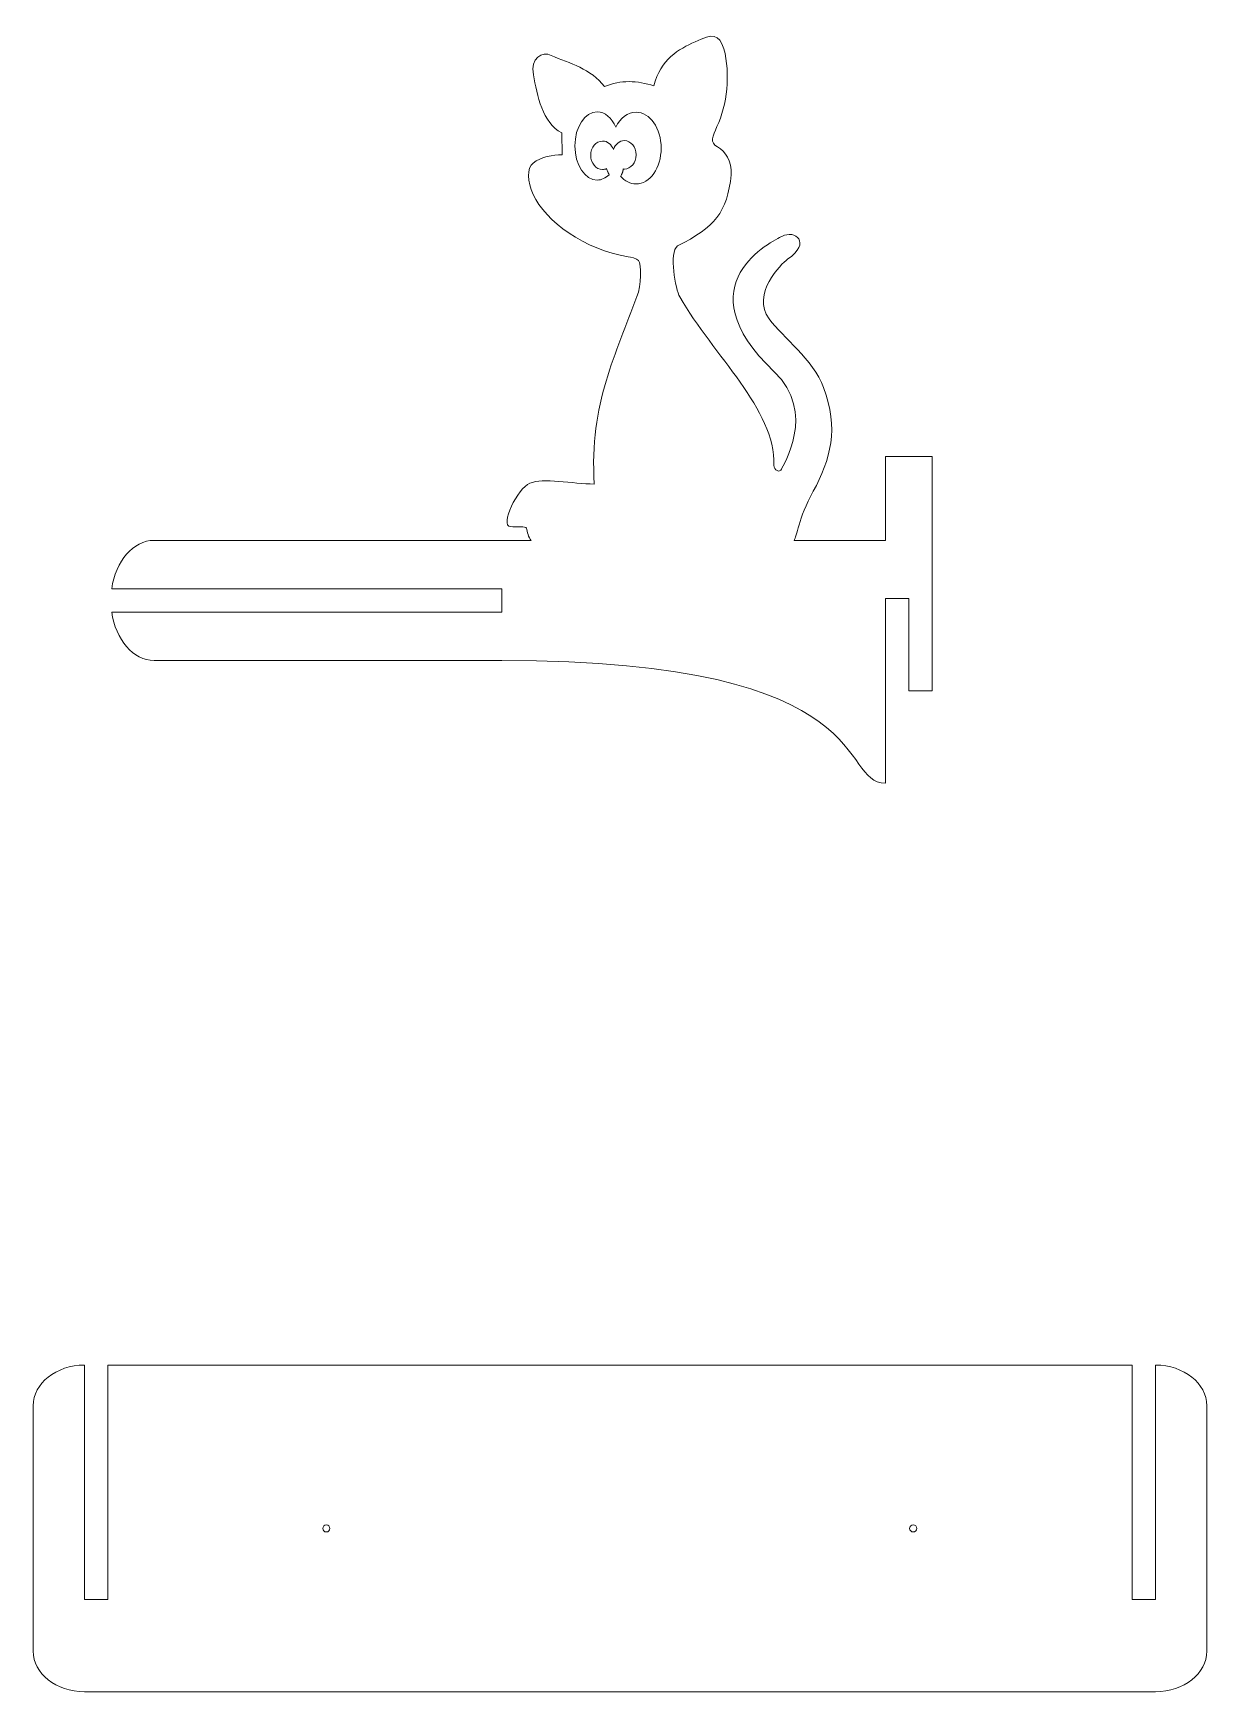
# Model space of a CAD drawing. Header units: millimetres. Extents: x -643 to 461, y -618 to 587.
# Drawn here: x -39 to 461, y -120 to 587 of the extents above; entities that cross this region are included whole.
import ezdxf

# ---------------------------------------------------------------- set-up
doc = ezdxf.new("R2010")
doc.units = ezdxf.units.MM
doc.header["$MEASUREMENT"] = 0
doc.layers.add('layer 1', color=7, linetype='Continuous')

msp = doc.modelspace()

# ---------------------------------------------------------------- linework, layer by layer
at = {"layer": 'layer 1', "color": 30, "lineweight": 9}
for points, knots in [([(12.107, 371.1214), (12.107, 371.1214), (172.7236, 371.1214), (172.7236, 371.1214), (172.7236, 371.1214), (171.5385, 372.3327), (170.9698, 374.7984), (170.7566, 376.3157), (170.7566, 376.3157), (170.5705, 377.2294), (166.2079, 376.7477), (163.9332, 376.9632), (163.9332, 376.9632), (159.0149, 377.3707), (167.0603, 393.5538), (172.1477, 395.4425), (172.1477, 395.4425), (177.5694, 397.9083), (190.4631, 395.211), (199.6206, 395.0947), (199.6206, 395.0947), (197.2968, 429.7742), (209.2091, 450.5821), (217.7041, 475.0795), (217.7041, 475.0795), (219.8504, 479.3955), (219.6472, 489.0283), (218.3996, 490.3809), (218.3996, 490.3809), (217.6663, 491.3207), (214.9269, 491.813), (213.971, 491.9645), (213.971, 491.9645), (195.8566, 494.8335), (178.6521, 507.0648), (173.5387, 518.5494), (173.5387, 518.5494), (171.1028, 523.8544), (170.7919, 529.922), (173.5754, 531.9152), (173.5754, 531.9152), (176.908, 534.6418), (182.0556, 535.403), (185.9103, 535.4286), (185.9103, 535.4286), (185.9103, 535.4286), (185.7109, 544.7125), (185.7109, 544.7125), (185.7109, 544.7125), (177.5646, 549.0227), (175.1282, 560.6753), (173.7686, 569.5175), (173.7686, 569.5175), (172.1253, 576.6216), (177.6152, 579.6276), (181.1915, 577.7555), (181.1915, 577.7555), (189.3057, 574.279), (198.115, 572.1972), (203.9665, 564.451), (203.9665, 564.451), (210.8061, 567.4427), (217.9937, 567.0347), (225.0071, 564.7972), (225.0071, 564.7972), (227.8004, 576.1911), (235.64, 580.4384), (242.5221, 583.5533), (242.5221, 583.5533), (250.1924, 587.2426), (252.6114, 587.0175), (254.8584, 580.5771), (254.8584, 580.5771), (257.5558, 570.0019), (256.2501, 556.5075), (251.8134, 547.4583), (251.8134, 547.4583), (250.0644, 543.2644), (248.6643, 540.7266), (252.0924, 538.7558), (252.0924, 538.7558), (255.3812, 536.7775), (258.3222, 532.9702), (257.9578, 526.8967), (257.9578, 526.8967), (256.2516, 510.8843), (250.8922, 504.4598), (235.0921, 496.6406), (235.0921, 496.6406), (231.2338, 493.7534), (234.2068, 477.9666), (236.0484, 474.904), (236.0484, 474.904), (250.4331, 449.6994), (276.8105, 427.0177), (276.1283, 403.1737), (276.1283, 403.1737), (276.0952, 400.8786), (278.7306, 399.8236), (279.3238, 401.4568), (279.3238, 401.4568), (279.7409, 402.5876), (294.6027, 425.5797), (276.2553, 442.9885), (276.2553, 442.9885), (236.6651, 480.5535), (276.1257, 498.8349), (279.5675, 500.6723), (279.5675, 500.6723), (285.0074, 503.5766), (292.328, 498.1313), (281.9842, 490.9468), (281.9842, 490.9468), (279.0784, 488.9285), (266.3692, 476.0337), (274.111, 465.5454), (274.111, 465.5454), (280.0854, 457.452), (292.6874, 448.4257), (297.3149, 436.196), (297.3149, 436.196), (303.8739, 418.8603), (300.2389, 405.5233), (292.879, 392.0193), (292.879, 392.0193), (286.4149, 380.1593), (285.9346, 372.8025), (284.7007, 371.1214), (284.7007, 371.1214), (284.7007, 371.1214), (323.6166, 371.1214), (323.6166, 371.1214), (323.6166, 371.1214), (323.6166, 371.1214), (323.6166, 406.9055), (323.6166, 406.9055), (323.6166, 406.9055), (323.6166, 406.9055), (343.5133, 406.9055), (343.5133, 406.9055), (343.5133, 406.9055), (343.5133, 406.9055), (343.5133, 307.0487), (343.5133, 307.0487), (343.5133, 307.0487), (343.5133, 307.0487), (333.6097, 307.0487), (333.6097, 307.0487), (333.6097, 307.0487), (333.6097, 307.0487), (333.6097, 346.385), (333.6097, 346.385), (333.6097, 346.385), (333.6097, 346.385), (323.6097, 346.385), (323.6097, 346.385), (323.6097, 346.385), (323.6097, 346.385), (323.6097, 267.6792), (323.6097, 267.6792), (323.6097, 267.6792), (303.0214, 267.6109), (323.6097, 319.9494), (160.1525, 319.9494), (160.1525, 319.9494), (160.1525, 319.9494), (12.107, 319.9494), (12.107, 319.9494), (12.107, 319.9494), (3.1864, 319.9494), (-4.3085, 328.8353), (-5.9986, 340.5353), (-5.9986, 340.5353), (-5.9986, 340.5353), (160.1525, 340.5353), (160.1525, 340.5353), (160.1525, 340.5353), (160.1525, 340.5353), (160.1525, 350.5353), (160.1525, 350.5353), (160.1525, 350.5353), (160.1525, 350.5353), (-5.9986, 350.5353), (-5.9986, 350.5353), (-5.9986, 350.5353), (-4.3089, 362.2355), (3.186, 371.1214), (12.107, 371.1214)], [0, 0, 0, 0, 0.02083333, 0.02083333, 0.02083333, 0.02083333, 0.04166667, 0.04166667, 0.04166667, 0.04166667, 0.0625, 0.0625, 0.0625, 0.0625, 0.08333333, 0.08333333, 0.08333333, 0.08333333, 0.10416667, 0.10416667, 0.10416667, 0.10416667, 0.125, 0.125, 0.125, 0.125, 0.14583333, 0.14583333, 0.14583333, 0.14583333, 0.16666667, 0.16666667, 0.16666667, 0.16666667, 0.1875, 0.1875, 0.1875, 0.1875, 0.20833333, 0.20833333, 0.20833333, 0.20833333, 0.22916667, 0.22916667, 0.22916667, 0.22916667, 0.25, 0.25, 0.25, 0.25, 0.27083333, 0.27083333, 0.27083333, 0.27083333, 0.29166667, 0.29166667, 0.29166667, 0.29166667, 0.3125, 0.3125, 0.3125, 0.3125, 0.33333333, 0.33333333, 0.33333333, 0.33333333, 0.35416667, 0.35416667, 0.35416667, 0.35416667, 0.375, 0.375, 0.375, 0.375, 0.39583333, 0.39583333, 0.39583333, 0.39583333, 0.41666667, 0.41666667, 0.41666667, 0.41666667, 0.4375, 0.4375, 0.4375, 0.4375, 0.45833333, 0.45833333, 0.45833333, 0.45833333, 0.47916667, 0.47916667, 0.47916667, 0.47916667, 0.5, 0.5, 0.5, 0.5, 0.52083333, 0.52083333, 0.52083333, 0.52083333, 0.54166667, 0.54166667, 0.54166667, 0.54166667, 0.5625, 0.5625, 0.5625, 0.5625, 0.58333333, 0.58333333, 0.58333333, 0.58333333, 0.60416667, 0.60416667, 0.60416667, 0.60416667, 0.625, 0.625, 0.625, 0.625, 0.64583333, 0.64583333, 0.64583333, 0.64583333, 0.66666667, 0.66666667, 0.66666667, 0.66666667, 0.6875, 0.6875, 0.6875, 0.6875, 0.70833333, 0.70833333, 0.70833333, 0.70833333, 0.72916667, 0.72916667, 0.72916667, 0.72916667, 0.75, 0.75, 0.75, 0.75, 0.77083333, 0.77083333, 0.77083333, 0.77083333, 0.79166667, 0.79166667, 0.79166667, 0.79166667, 0.8125, 0.8125, 0.8125, 0.8125, 0.83333333, 0.83333333, 0.83333333, 0.83333333, 0.85416667, 0.85416667, 0.85416667, 0.85416667, 0.875, 0.875, 0.875, 0.875, 0.89583333, 0.89583333, 0.89583333, 0.89583333, 0.91666667, 0.91666667, 0.91666667, 0.91666667, 0.9375, 0.9375, 0.9375, 0.9375, 0.95833333, 0.95833333, 0.95833333, 0.95833333, 1, 1, 1, 1]), ([(217.4049, 553.551), (213.8446, 553.551), (210.6924, 551.0591), (208.751, 547.2279), (208.751, 547.2279), (207.0494, 551.145), (204.141, 553.7244), (200.8384, 553.7244), (200.8384, 553.7244), (195.5937, 553.7244), (191.3437, 547.2167), (191.3437, 539.1921), (191.3437, 539.1921), (191.3437, 531.1642), (195.5937, 524.6566), (200.8384, 524.6566), (200.8384, 524.6566), (202.7095, 524.6566), (204.4556, 525.4881), (205.9231, 526.9175), (205.9231, 526.9175), (205.7891, 527.1965), (205.6669, 527.468), (205.5576, 527.7165), (205.5576, 527.7165), (205.5576, 527.7165), (205.5507, 527.7256), (205.5507, 527.7256), (205.5507, 527.7256), (205.5507, 527.7256), (205.413, 528.0355), (205.413, 528.0355), (205.413, 528.0355), (205.413, 528.0355), (205.413, 528.0371), (205.413, 528.0371), (205.413, 528.0371), (205.413, 528.0371), (205.4056, 528.0557), (205.4056, 528.0557), (205.4056, 528.0557), (205.4056, 528.0557), (205.4019, 528.0621), (205.4019, 528.0621), (205.4019, 528.0621), (205.4019, 528.0621), (205.3773, 528.1192), (205.3773, 528.1192), (205.3773, 528.1192), (205.3773, 528.1192), (205.3401, 528.1971), (205.3401, 528.1971), (205.3401, 528.1971), (205.3401, 528.1971), (205.3336, 528.2195), (205.3336, 528.2195), (205.3336, 528.2195), (205.3336, 528.2195), (205.331, 528.2206), (205.331, 528.2206), (205.331, 528.2206), (205.331, 528.2206), (205.3171, 528.2478), (205.3171, 528.2478), (205.3171, 528.2478), (205.3171, 528.2478), (205.3042, 528.2744), (205.3042, 528.2744), (205.3042, 528.2744), (205.3042, 528.2744), (205.3033, 528.2744), (205.3033, 528.2744), (205.3033, 528.2744), (205.3033, 528.2744), (205.2953, 528.2926), (205.2953, 528.2926), (205.2953, 528.2926), (205.2953, 528.2926), (205.2866, 528.3134), (205.2866, 528.3134), (205.2866, 528.3134), (205.2866, 528.3134), (205.277, 528.3288), (205.277, 528.3288), (205.277, 528.3288), (205.277, 528.3288), (205.2675, 528.3475), (205.2675, 528.3475), (205.2675, 528.3475), (205.2675, 528.3475), (205.2579, 528.3662), (205.2579, 528.3662), (205.2579, 528.3662), (205.2579, 528.3662), (205.2489, 528.3816), (205.2489, 528.3816), (205.2489, 528.3816), (205.1784, 528.5246), (205.0199, 528.9513), (204.8226, 529.5071), (204.8226, 529.5071), (204.2972, 529.2836), (203.7276, 529.1604), (203.1383, 529.1604), (203.1383, 529.1604), (200.3509, 529.1604), (198.0888, 531.8736), (198.0888, 535.2195), (198.0888, 535.2195), (198.0888, 538.5648), (200.3509, 541.277), (203.1383, 541.277), (203.1383, 541.277), (205.1907, 541.277), (206.9573, 539.8092), (207.7488, 537.7007), (207.7488, 537.7007), (208.5056, 539.9036), (210.3101, 541.452), (212.4173, 541.452), (212.4173, 541.452), (215.2095, 541.452), (217.4726, 538.7382), (217.4726, 535.3944), (217.4726, 535.3944), (217.4726, 532.048), (215.2095, 529.3369), (212.4173, 529.3369), (212.4173, 529.3369), (212.2446, 529.3369), (212.0701, 529.3481), (211.8989, 529.3694), (211.8989, 529.3694), (211.8734, 529.1502), (211.8547, 529.0083), (211.8547, 528.9891), (211.8547, 528.9891), (211.8547, 528.9891), (211.8547, 528.9187), (211.8547, 528.9187), (211.8547, 528.9187), (211.8547, 528.9187), (211.8519, 528.9171), (211.8519, 528.9171), (211.8519, 528.9171), (211.8519, 528.9171), (211.851, 528.851), (211.851, 528.851), (211.851, 528.851), (211.851, 528.851), (211.8504, 528.8382), (211.8504, 528.8382), (211.8504, 528.8382), (211.8504, 528.8382), (211.8451, 528.7753), (211.8451, 528.7753), (211.8451, 528.7753), (211.8451, 528.7753), (211.8434, 528.7598), (211.8434, 528.7598), (211.8434, 528.7598), (211.8434, 528.7598), (211.8366, 528.6995), (211.8366, 528.6995), (211.8366, 528.6995), (211.8366, 528.6995), (211.8323, 528.6771), (211.8323, 528.6771), (211.8323, 528.6771), (211.8238, 528.6227), (211.8179, 528.5667), (211.8046, 528.5086), (211.8046, 528.5086), (211.8046, 528.5086), (211.8034, 528.5022), (211.8034, 528.5022), (211.8034, 528.5022), (211.8034, 528.5022), (211.7858, 528.4312), (211.7858, 528.4312), (211.7858, 528.4312), (211.7858, 528.4312), (211.7858, 528.4232), (211.7858, 528.4232), (211.7858, 528.4232), (211.7858, 528.4232), (211.7858, 528.4227), (211.7858, 528.4227), (211.7858, 528.4227), (211.7858, 528.4227), (211.7768, 528.3816), (211.7768, 528.3816), (211.7768, 528.3816), (211.7768, 528.3816), (211.7453, 528.259), (211.7453, 528.259), (211.7453, 528.259), (211.7453, 528.259), (211.7416, 528.2456), (211.7416, 528.2456), (211.7416, 528.2456), (211.7416, 528.2456), (211.7331, 528.2174), (211.7331, 528.2174), (211.7331, 528.2174), (211.7331, 528.2174), (211.7155, 528.1566), (211.7155, 528.1566), (211.7155, 528.1566), (211.7155, 528.1566), (211.7085, 528.1309), (211.7085, 528.1309), (211.7085, 528.1309), (211.7085, 528.1309), (211.6878, 528.068), (211.6878, 528.068), (211.6878, 528.068), (211.6878, 528.068), (211.6878, 528.0643), (211.6878, 528.0643), (211.6878, 528.0643), (211.6878, 528.0643), (211.6818, 528.0456), (211.6818, 528.0456), (211.6818, 528.0456), (211.6818, 528.0456), (211.6679, 528.0045), (211.6679, 528.0045), (211.6679, 528.0045), (211.6679, 528.0045), (211.6568, 527.9699), (211.6568, 527.9699), (211.6568, 527.9699), (211.6568, 527.9699), (211.6541, 527.9608), (211.6541, 527.9608), (211.6541, 527.9608), (211.6541, 527.9608), (211.6376, 527.9149), (211.6376, 527.9149), (211.6376, 527.9149), (211.6376, 527.9149), (211.6258, 527.8781), (211.6258, 527.8781), (211.6258, 527.8781), (211.6258, 527.8781), (211.6226, 527.8728), (211.6226, 527.8728), (211.6226, 527.8728), (211.6226, 527.8728), (211.6205, 527.8611), (211.6205, 527.8611), (211.6205, 527.8611), (211.6205, 527.8611), (211.5895, 527.7859), (211.5895, 527.7859), (211.5895, 527.7859), (211.5895, 527.7859), (211.5895, 527.7837), (211.5895, 527.7837), (211.5895, 527.7837), (211.5895, 527.7837), (211.5736, 527.7411), (211.5736, 527.7411), (211.5736, 527.7411), (211.5736, 527.7411), (211.5736, 527.74), (211.5736, 527.74), (211.5736, 527.74), (211.5736, 527.74), (211.5399, 527.6626), (211.5399, 527.6626), (211.5399, 527.6626), (211.5399, 527.6626), (211.501, 527.5661), (211.501, 527.5661), (211.501, 527.5661), (211.501, 527.5661), (211.4823, 527.5192), (211.4823, 527.5192), (211.4823, 527.5192), (211.4823, 527.5192), (211.4722, 527.4968), (211.4722, 527.4968), (211.4722, 527.4968), (211.4722, 527.4968), (211.4611, 527.476), (211.4611, 527.476), (211.4611, 527.476), (211.4611, 527.476), (211.4429, 527.4301), (211.4429, 527.4301), (211.4429, 527.4301), (211.4429, 527.4301), (211.4279, 527.4013), (211.4279, 527.4013), (211.4279, 527.4013), (211.4279, 527.4013), (211.4216, 527.3874), (211.4216, 527.3874), (211.4216, 527.3874), (211.4216, 527.3874), (211.4007, 527.34), (211.4007, 527.34), (211.4007, 527.34), (211.4007, 527.34), (211.3853, 527.3069), (211.3853, 527.3069), (211.3853, 527.3069), (211.3853, 527.3069), (211.3811, 527.2962), (211.3811, 527.2962), (211.3811, 527.2962), (211.3811, 527.2962), (211.3576, 527.2498), (211.3576, 527.2498), (211.3576, 527.2498), (211.3576, 527.2498), (211.3363, 527.2087), (211.3363, 527.2087), (211.3363, 527.2087), (211.3363, 527.2087), (211.3335, 527.205), (211.3335, 527.205), (211.3335, 527.205), (211.3335, 527.205), (211.3139, 527.1607), (211.3139, 527.1607), (211.3139, 527.1607), (211.276, 527.0839), (211.2338, 527.0093), (211.1964, 526.9357), (211.1964, 526.9357), (211.1964, 526.9357), (211.1869, 526.9223), (211.1869, 526.9223), (211.1869, 526.9223), (211.0844, 526.7324), (210.973, 526.5458), (210.8551, 526.3623), (210.8551, 526.3623), (210.8551, 526.3623), (210.8482, 526.3553), (210.8482, 526.3553), (210.8482, 526.3553), (210.8482, 526.3553), (210.8242, 526.3196), (210.8242, 526.3196), (210.8242, 526.3196), (210.8242, 526.3196), (210.7959, 526.2759), (210.7959, 526.2759), (210.7959, 526.2759), (212.6152, 524.2213), (214.9076, 522.994), (217.4049, 522.994), (217.4049, 522.994), (223.3024, 522.994), (228.0868, 529.8388), (228.0868, 538.273), (228.0868, 538.273), (228.0868, 546.71), (223.3024, 553.551), (217.4049, 553.551)], [0, 0, 0, 0, 0.01086957, 0.01086957, 0.01086957, 0.01086957, 0.02173913, 0.02173913, 0.02173913, 0.02173913, 0.0326087, 0.0326087, 0.0326087, 0.0326087, 0.04347826, 0.04347826, 0.04347826, 0.04347826, 0.05434783, 0.05434783, 0.05434783, 0.05434783, 0.06521739, 0.06521739, 0.06521739, 0.06521739, 0.07608696, 0.07608696, 0.07608696, 0.07608696, 0.08695652, 0.08695652, 0.08695652, 0.08695652, 0.09782609, 0.09782609, 0.09782609, 0.09782609, 0.10869565, 0.10869565, 0.10869565, 0.10869565, 0.11956522, 0.11956522, 0.11956522, 0.11956522, 0.13043478, 0.13043478, 0.13043478, 0.13043478, 0.14130435, 0.14130435, 0.14130435, 0.14130435, 0.15217391, 0.15217391, 0.15217391, 0.15217391, 0.16304348, 0.16304348, 0.16304348, 0.16304348, 0.17391304, 0.17391304, 0.17391304, 0.17391304, 0.18478261, 0.18478261, 0.18478261, 0.18478261, 0.19565217, 0.19565217, 0.19565217, 0.19565217, 0.20652174, 0.20652174, 0.20652174, 0.20652174, 0.2173913, 0.2173913, 0.2173913, 0.2173913, 0.22826087, 0.22826087, 0.22826087, 0.22826087, 0.23913043, 0.23913043, 0.23913043, 0.23913043, 0.25, 0.25, 0.25, 0.25, 0.26086957, 0.26086957, 0.26086957, 0.26086957, 0.27173913, 0.27173913, 0.27173913, 0.27173913, 0.2826087, 0.2826087, 0.2826087, 0.2826087, 0.29347826, 0.29347826, 0.29347826, 0.29347826, 0.30434783, 0.30434783, 0.30434783, 0.30434783, 0.31521739, 0.31521739, 0.31521739, 0.31521739, 0.32608696, 0.32608696, 0.32608696, 0.32608696, 0.33695652, 0.33695652, 0.33695652, 0.33695652, 0.34782609, 0.34782609, 0.34782609, 0.34782609, 0.35869565, 0.35869565, 0.35869565, 0.35869565, 0.36956522, 0.36956522, 0.36956522, 0.36956522, 0.38043478, 0.38043478, 0.38043478, 0.38043478, 0.39130435, 0.39130435, 0.39130435, 0.39130435, 0.40217391, 0.40217391, 0.40217391, 0.40217391, 0.41304348, 0.41304348, 0.41304348, 0.41304348, 0.42391304, 0.42391304, 0.42391304, 0.42391304, 0.43478261, 0.43478261, 0.43478261, 0.43478261, 0.44565217, 0.44565217, 0.44565217, 0.44565217, 0.45652174, 0.45652174, 0.45652174, 0.45652174, 0.4673913, 0.4673913, 0.4673913, 0.4673913, 0.47826087, 0.47826087, 0.47826087, 0.47826087, 0.48913043, 0.48913043, 0.48913043, 0.48913043, 0.5, 0.5, 0.5, 0.5, 0.51086957, 0.51086957, 0.51086957, 0.51086957, 0.52173913, 0.52173913, 0.52173913, 0.52173913, 0.5326087, 0.5326087, 0.5326087, 0.5326087, 0.54347826, 0.54347826, 0.54347826, 0.54347826, 0.55434783, 0.55434783, 0.55434783, 0.55434783, 0.56521739, 0.56521739, 0.56521739, 0.56521739, 0.57608696, 0.57608696, 0.57608696, 0.57608696, 0.58695652, 0.58695652, 0.58695652, 0.58695652, 0.59782609, 0.59782609, 0.59782609, 0.59782609, 0.60869565, 0.60869565, 0.60869565, 0.60869565, 0.61956522, 0.61956522, 0.61956522, 0.61956522, 0.63043478, 0.63043478, 0.63043478, 0.63043478, 0.64130435, 0.64130435, 0.64130435, 0.64130435, 0.65217391, 0.65217391, 0.65217391, 0.65217391, 0.66304348, 0.66304348, 0.66304348, 0.66304348, 0.67391304, 0.67391304, 0.67391304, 0.67391304, 0.68478261, 0.68478261, 0.68478261, 0.68478261, 0.69565217, 0.69565217, 0.69565217, 0.69565217, 0.70652174, 0.70652174, 0.70652174, 0.70652174, 0.7173913, 0.7173913, 0.7173913, 0.7173913, 0.72826087, 0.72826087, 0.72826087, 0.72826087, 0.73913043, 0.73913043, 0.73913043, 0.73913043, 0.75, 0.75, 0.75, 0.75, 0.76086957, 0.76086957, 0.76086957, 0.76086957, 0.77173913, 0.77173913, 0.77173913, 0.77173913, 0.7826087, 0.7826087, 0.7826087, 0.7826087, 0.79347826, 0.79347826, 0.79347826, 0.79347826, 0.80434783, 0.80434783, 0.80434783, 0.80434783, 0.81521739, 0.81521739, 0.81521739, 0.81521739, 0.82608696, 0.82608696, 0.82608696, 0.82608696, 0.83695652, 0.83695652, 0.83695652, 0.83695652, 0.84782609, 0.84782609, 0.84782609, 0.84782609, 0.85869565, 0.85869565, 0.85869565, 0.85869565, 0.86956522, 0.86956522, 0.86956522, 0.86956522, 0.88043478, 0.88043478, 0.88043478, 0.88043478, 0.89130435, 0.89130435, 0.89130435, 0.89130435, 0.90217391, 0.90217391, 0.90217391, 0.90217391, 0.91304348, 0.91304348, 0.91304348, 0.91304348, 0.92391304, 0.92391304, 0.92391304, 0.92391304, 0.93478261, 0.93478261, 0.93478261, 0.93478261, 0.94565217, 0.94565217, 0.94565217, 0.94565217, 0.95652174, 0.95652174, 0.95652174, 0.95652174, 0.9673913, 0.9673913, 0.9673913, 0.9673913, 0.97826087, 0.97826087, 0.97826087, 0.97826087, 1, 1, 1, 1])]:
    msp.add_open_spline(points, degree=3, knots=knots, dxfattribs=at)
at = {"layer": 'layer 1', "color": 250, "lineweight": 9}
for points, knots in [([(-17.6386, 19.6992), (-17.6386, 19.6992), (-17.6386, -80.1576), (-17.6386, -80.1576), (-17.6386, -80.1576), (-17.6386, -80.1576), (-7.6385, -80.1576), (-7.6385, -80.1576), (-7.6385, -80.1576), (-7.6385, -80.1576), (-7.6385, 19.6992), (-7.6385, 19.6992), (-7.6385, 19.6992), (-7.6385, 19.6992), (428.7563, 19.6992), (428.7563, 19.6992), (428.7563, 19.6992), (428.7563, 19.6992), (428.7563, -80.1576), (428.7563, -80.1576), (428.7563, -80.1576), (428.7563, -80.1576), (438.7562, -80.1576), (438.7562, -80.1576), (438.7562, -80.1576), (438.7562, -80.1576), (438.7562, 19.6992), (438.7562, 19.6992), (438.7562, 19.6992), (450.7476, 19.6992), (460.5589, 11.9042), (460.5589, 2.3769), (460.5589, 2.3769), (460.5589, 2.3769), (460.5589, -102.2086), (460.5589, -102.2086), (460.5589, -102.2086), (460.5589, -111.7358), (450.7476, -119.5308), (438.7562, -119.5308), (438.7562, -119.5308), (438.7562, -119.5308), (-17.6386, -119.5308), (-17.6386, -119.5308), (-17.6386, -119.5308), (-29.63, -119.5308), (-39.4411, -111.7358), (-39.4411, -102.2086), (-39.4411, -102.2086), (-39.4411, -102.2086), (-39.4411, 2.3769), (-39.4411, 2.3769), (-39.4411, 2.3769), (-39.4411, 11.9042), (-29.63, 19.6992), (-17.6386, 19.6992)], [0, 0, 0, 0, 0.06666667, 0.06666667, 0.06666667, 0.06666667, 0.13333333, 0.13333333, 0.13333333, 0.13333333, 0.2, 0.2, 0.2, 0.2, 0.26666667, 0.26666667, 0.26666667, 0.26666667, 0.33333333, 0.33333333, 0.33333333, 0.33333333, 0.4, 0.4, 0.4, 0.4, 0.46666667, 0.46666667, 0.46666667, 0.46666667, 0.53333333, 0.53333333, 0.53333333, 0.53333333, 0.6, 0.6, 0.6, 0.6, 0.66666667, 0.66666667, 0.66666667, 0.66666667, 0.73333333, 0.73333333, 0.73333333, 0.73333333, 0.8, 0.8, 0.8, 0.8, 0.86666667, 0.86666667, 0.86666667, 0.86666667, 1, 1, 1, 1]), ([(85.4626, -51.4148), (84.6343, -51.4148), (83.9625, -50.7431), (83.9625, -49.9148), (83.9625, -49.9148), (83.9625, -49.0865), (84.6343, -48.4148), (85.4626, -48.4148), (85.4626, -48.4148), (86.2907, -48.4148), (86.9626, -49.0865), (86.9626, -49.9148), (86.9626, -49.9148), (86.9626, -50.7431), (86.2907, -51.4148), (85.4626, -51.4148)], [0, 0, 0, 0, 0.2, 0.2, 0.2, 0.2, 0.4, 0.4, 0.4, 0.4, 0.6, 0.6, 0.6, 0.6, 1, 1, 1, 1]), ([(335.4625, -51.4148), (334.6343, -51.4148), (333.9625, -50.7431), (333.9625, -49.9148), (333.9625, -49.9148), (333.9625, -49.0865), (334.6343, -48.4148), (335.4625, -48.4148), (335.4625, -48.4148), (336.2908, -48.4148), (336.9626, -49.0865), (336.9626, -49.9148), (336.9626, -49.9148), (336.9626, -50.7431), (336.2908, -51.4148), (335.4625, -51.4148)], [0, 0, 0, 0, 0.2, 0.2, 0.2, 0.2, 0.4, 0.4, 0.4, 0.4, 0.6, 0.6, 0.6, 0.6, 1, 1, 1, 1])]:
    msp.add_open_spline(points, degree=3, knots=knots, dxfattribs=at)

doc.saveas('drawing.dxf')
